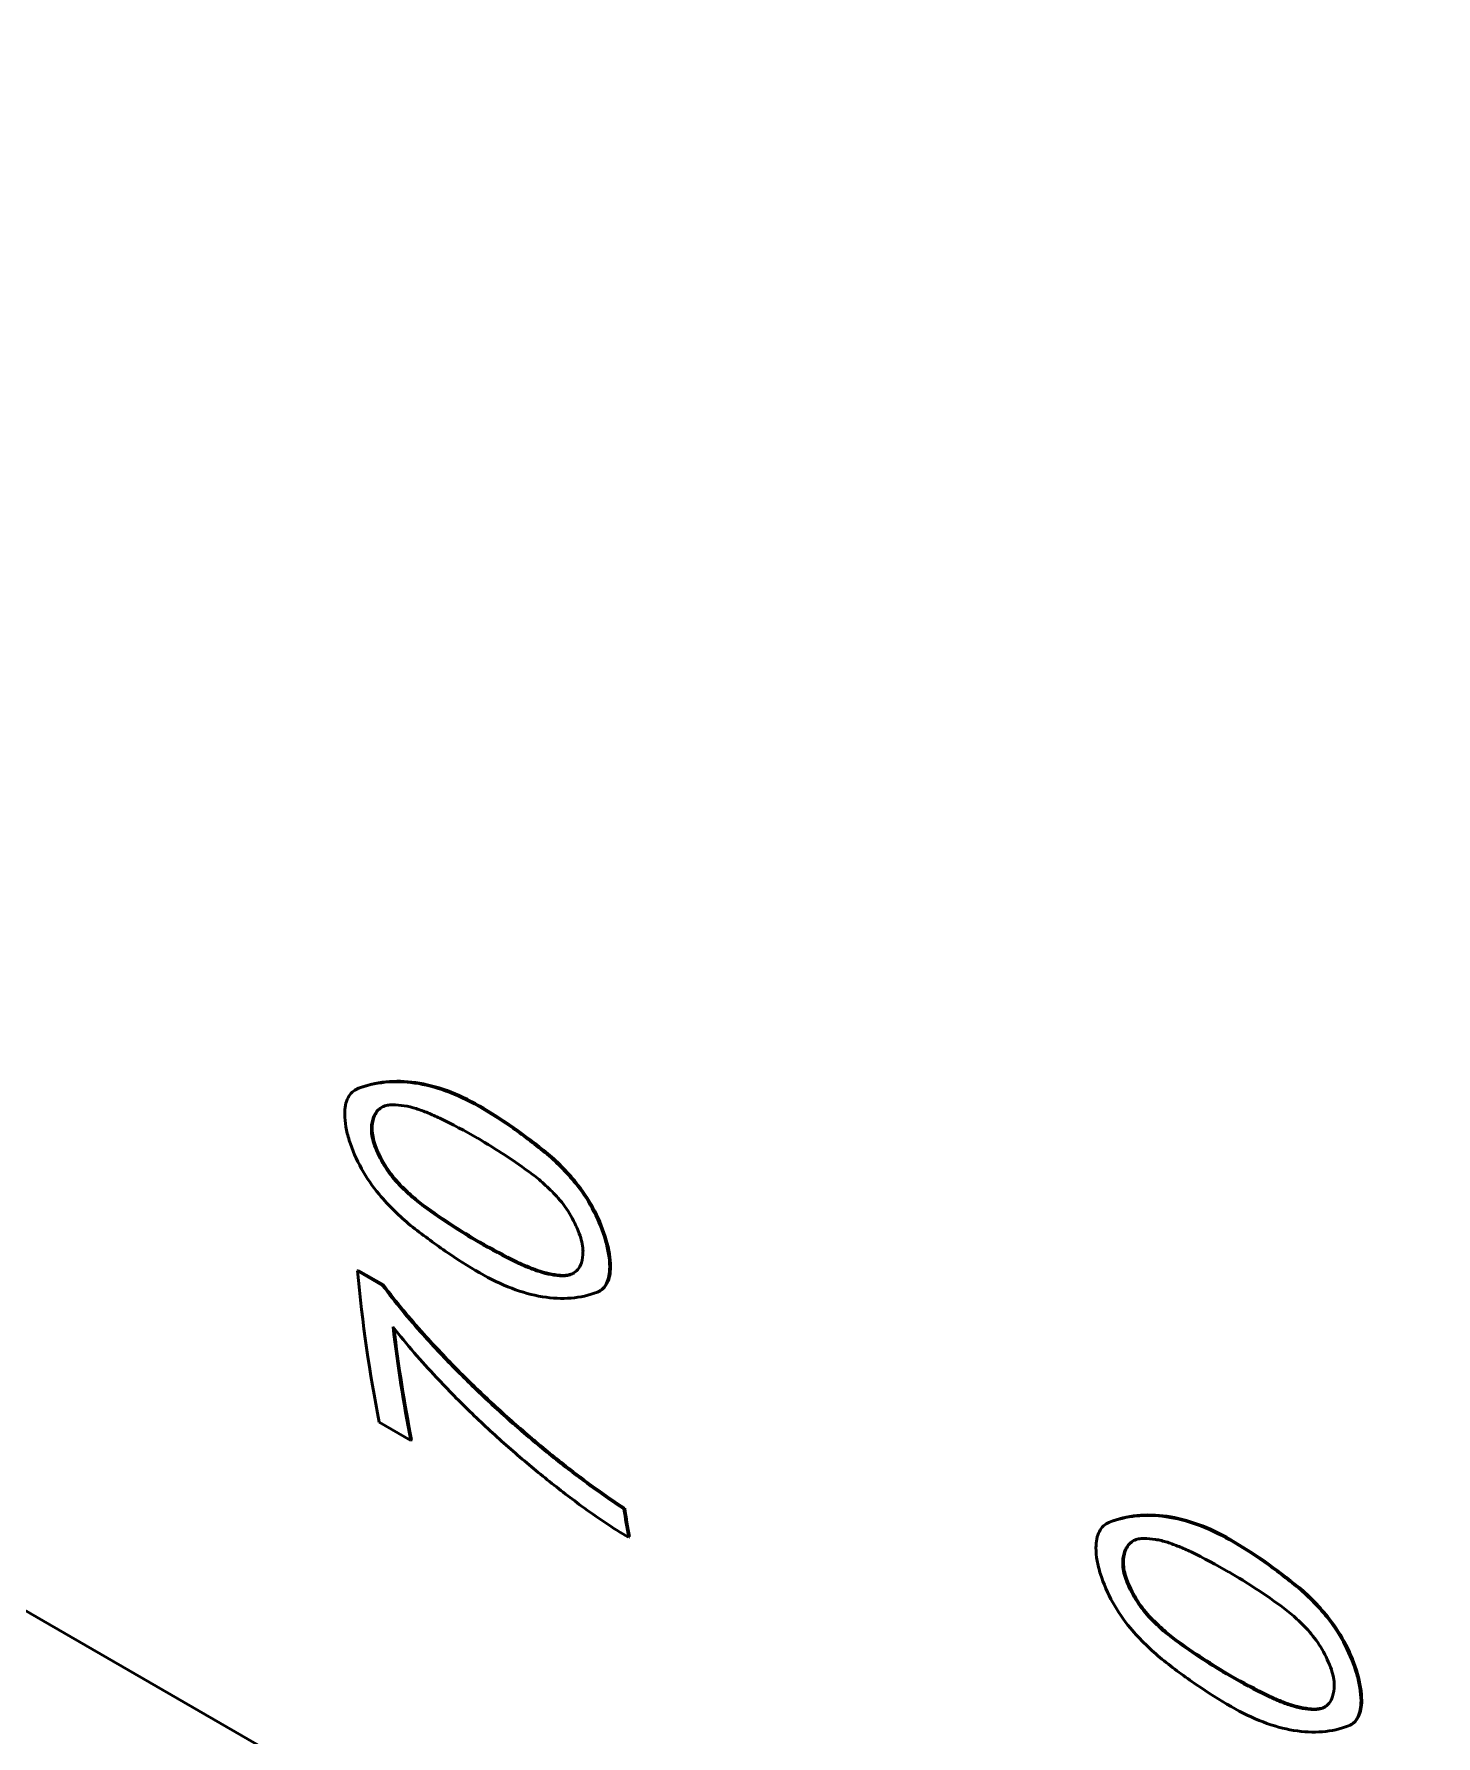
# Model space of a CAD drawing. Header units: millimetres. Extents: x -1259 to 2100, y -2965 to 1485.
# Drawn here: x 1583.74 to 1596.88, y 480.94 to 496.89 of the extents above; entities that cross this region are included whole.
import ezdxf

# ---------------------------------------------------------------- set-up
doc = ezdxf.new("R2010")
doc.units = ezdxf.units.MM
doc.header["$LTSCALE"] = 5
doc.layers.add('Visible (ISO)', color=7, linetype='Continuous', lineweight=50)
doc.layers.add('Visible Narrow (ISO)', color=7, linetype='Continuous', lineweight=35)

msp = doc.modelspace()

# ---------------------------------------------------------------- linework, layer by layer
at = {"layer": 'Visible (ISO)'}
for p, q in [((1541.025, 506.727), (1605.266, 469.638)), ((1586.754, 486.995), (1586.761, 486.999)), ((1586.778, 485.302), (1586.771, 485.298)), ((1586.771, 485.298), (1587.008, 485.161)), ((1586.778, 485.302), (1587.015, 485.166)), ((1587.015, 485.166), (1587.008, 485.161)), ((1589.051, 485.114), (1589.044, 485.109)), ((1587.273, 483.708), (1586.977, 483.879)), ((1587.28, 483.713), (1587.273, 483.708)), ((1589.276, 483.072), (1589.269, 483.066)), ((1593.795, 482.93), (1593.802, 482.934)), ((1589.32, 482.805), (1589.313, 482.8)), ((1596.092, 481.048), (1596.085, 481.044))]:
    msp.add_line(p, q, dxfattribs=at)
for centre, major_axis, ratio, start_param, end_param in [((1587.126, 486.52), (0.114, -0.311), 0.588622, 3.761517, 4.16783), ((1587.806, 481.193), (-3.143, 5.672), 0.588924, 5.508165, 5.58568), ((1587.733, 490.535), (3.286, -5.273), 0.554016, 5.478823, 5.559061), ((1587.74, 490.542), (3.287, -5.276), 0.554016, 5.478822, 5.55902), ((1588.688, 485.583), (0.103, -0.302), 0.558749, 0.631165, 1.032849), ((1600.387, 494.798), (9.68, 16.766), 0.57735, 2.460078, 2.558542), ((1600.683, 494.627), (-9.68, -16.766), 0.57735, 5.625642, 5.700135), ((1600.683, 494.627), (-9.675, -16.758), 0.57735, 5.626769, 5.700135), ((1602.78, 493.417), (-9.68, -16.766), 0.57735, 5.659811, 5.678566), ((1602.78, 493.417), (-9.675, -16.758), 0.57735, 5.659811, 5.678566), ((1594.167, 482.455), (0.114, -0.311), 0.588622, 3.761517, 4.16783), ((1594.848, 477.127), (-3.143, 5.672), 0.588924, 5.508165, 5.58568), ((1594.774, 486.47), (3.286, -5.273), 0.554016, 5.478823, 5.559061), ((1594.781, 486.477), (3.287, -5.276), 0.554016, 5.478822, 5.55902), ((1595.729, 481.518), (0.103, -0.302), 0.558749, 0.631165, 1.032849)]:
    msp.add_ellipse(centre, major_axis=major_axis, ratio=ratio, start_param=start_param, end_param=end_param, dxfattribs=at)
for points, knots in [([(1586.774, 487.005), (1586.854, 487.036), (1586.939, 487.056), (1587.119, 487.074), (1587.213, 487.072), (1587.406, 487.044), (1587.504, 487.019), (1587.704, 486.947), (1587.806, 486.899), (1587.906, 486.841)], [0, 0, 0, 0, 0.043807, 0.043807, 0.0870851, 0.0870851, 0.1299533, 0.1299533, 0.172765, 0.172765, 0.172765, 0.172765]), ([(1586.653, 486.766), (1586.652, 486.796), (1586.655, 486.824), (1586.665, 486.875), (1586.673, 486.899), (1586.694, 486.94), (1586.707, 486.957), (1586.737, 486.986), (1586.755, 486.997), (1586.774, 487.005)], [0, 0, 0, 0, 0.01087225, 0.01087225, 0.02166283, 0.02166283, 0.03231179, 0.03231179, 0.04278236, 0.04278236, 0.04278236, 0.04278236]), ([(1586.695, 486.521), (1586.681, 486.563), (1586.671, 486.605), (1586.657, 486.688), (1586.653, 486.728), (1586.653, 486.766)], [0, 0, 0, 0, 0.014091, 0.014091, 0.02827231, 0.02827231, 0.02827231, 0.02827231]), ([(1586.92, 486.73), (1586.914, 486.714), (1586.91, 486.696), (1586.904, 486.659), (1586.903, 486.64), (1586.903, 486.619)], [0, 0, 0, 0, 0.00749917, 0.00749917, 0.01503178, 0.01503178, 0.01503178, 0.01503178]), ([(1587.006, 486.834), (1586.986, 486.825), (1586.969, 486.811), (1586.94, 486.776), (1586.928, 486.754), (1586.92, 486.73)], [0, 0, 0, 0, 0.01121573, 0.01121573, 0.02263574, 0.02263574, 0.02263574, 0.02263574]), ([(1587.102, 486.855), (1587.085, 486.855), (1587.068, 486.853), (1587.036, 486.846), (1587.02, 486.841), (1587.006, 486.834)], [0, 0, 0, 0, 0.00814539, 0.00814539, 0.01637582, 0.01637582, 0.01637582, 0.01637582]), ([(1587.321, 486.818), (1587.283, 486.83), (1587.246, 486.839), (1587.173, 486.851), (1587.137, 486.854), (1587.102, 486.855)], [0, 0, 0, 0, 0.01633595, 0.01633595, 0.03276173, 0.03276173, 0.03276173, 0.03276173]), ([(1587.543, 486.729), (1587.506, 486.747), (1587.469, 486.763), (1587.395, 486.793), (1587.358, 486.806), (1587.321, 486.818)], [0, 0, 0, 0, 0.01585173, 0.01585173, 0.03170337, 0.03170337, 0.03170337, 0.03170337]), ([(1587.906, 486.841), (1588.015, 486.778), (1588.123, 486.709), (1588.337, 486.559), (1588.444, 486.478), (1588.549, 486.391)], [0, 0, 0, 0, 0.04591624, 0.04591624, 0.09190288, 0.09190288, 0.09190288, 0.09190288]), ([(1586.903, 486.619), (1586.903, 486.597), (1586.906, 486.573), (1586.916, 486.524), (1586.923, 486.499), (1586.932, 486.474)], [0, 0, 0, 0, 0.00835341, 0.00835341, 0.01663391, 0.01663391, 0.01663391, 0.01663391]), ([(1586.91, 486.624), (1586.911, 486.601), (1586.913, 486.577), (1586.923, 486.528), (1586.93, 486.503), (1586.939, 486.478)], [0, 0, 0, 0, 0.00834912, 0.00834912, 0.01662582, 0.01662582, 0.01662582, 0.01662582]), ([(1586.974, 486.016), (1586.913, 486.089), (1586.858, 486.169), (1586.763, 486.341), (1586.724, 486.431), (1586.695, 486.521)], [0, 0, 0, 0, 0.02907119, 0.02907119, 0.05883924, 0.05883924, 0.05883924, 0.05883924]), ([(1588.412, 486.202), (1588.327, 486.265), (1588.242, 486.324), (1588.071, 486.437), (1587.985, 486.49), (1587.899, 486.54)], [0, 0, 0, 0, 0.0364797, 0.0364797, 0.07295946, 0.07295946, 0.07295946, 0.07295946]), ([(1588.556, 486.395), (1588.606, 486.353), (1588.656, 486.307), (1588.751, 486.208), (1588.797, 486.155), (1588.842, 486.099)], [0, 0, 0, 0, 0.02186979, 0.02186979, 0.0439123, 0.0439123, 0.0439123, 0.0439123]), ([(1588.549, 486.391), (1588.599, 486.349), (1588.649, 486.304), (1588.744, 486.205), (1588.79, 486.151), (1588.835, 486.095)], [0, 0, 0, 0, 0.02187074, 0.02187074, 0.0439155, 0.0439155, 0.0439155, 0.0439155]), ([(1587.146, 486.123), (1587.186, 486.081), (1587.227, 486.041), (1587.31, 485.966), (1587.352, 485.932), (1587.394, 485.901)], [0, 0, 0, 0, 0.0182188, 0.0182188, 0.03633571, 0.03633571, 0.03633571, 0.03633571]), ([(1587.153, 486.127), (1587.193, 486.085), (1587.234, 486.045), (1587.317, 485.971), (1587.359, 485.936), (1587.402, 485.905)], [0, 0, 0, 0, 0.01821749, 0.01821749, 0.03633384, 0.03633384, 0.03633384, 0.03633384]), ([(1588.654, 485.978), (1588.616, 486.021), (1588.576, 486.061), (1588.495, 486.136), (1588.454, 486.171), (1588.412, 486.202)], [0, 0, 0, 0, 0.0180603, 0.0180603, 0.03601367, 0.03601367, 0.03601367, 0.03601367]), ([(1588.835, 486.095), (1588.893, 486.021), (1588.945, 485.938), (1589.034, 485.764), (1589.07, 485.673), (1589.097, 485.582)], [0, 0, 0, 0, 0.02895113, 0.02895113, 0.05859624, 0.05859624, 0.05859624, 0.05859624]), ([(1588.842, 486.099), (1588.899, 486.026), (1588.952, 485.943), (1588.996, 485.856), (1589.04, 485.769), (1589.077, 485.678), (1589.104, 485.586)], [0.4878718, 0.4878718, 0.4878718, 0.4878718, 0.8170511, 0.8170511, 0.8170511, 1.1462303, 1.1462303, 1.1462303, 1.1462303]), ([(1587.27, 485.724), (1587.219, 485.765), (1587.168, 485.811), (1587.069, 485.908), (1587.021, 485.96), (1586.974, 486.016)], [0, 0, 0, 0, 0.02195878, 0.02195878, 0.04409052, 0.04409052, 0.04409052, 0.04409052]), ([(1588.858, 485.625), (1588.836, 485.689), (1588.807, 485.753), (1588.738, 485.873), (1588.698, 485.929), (1588.654, 485.978)], [0, 0, 0, 0, 0.02103243, 0.02103243, 0.04155381, 0.04155381, 0.04155381, 0.04155381]), ([(1587.394, 485.901), (1587.48, 485.839), (1587.565, 485.78), (1587.736, 485.669), (1587.821, 485.616), (1587.907, 485.567)], [0, 0, 0, 0, 0.0362469, 0.0362469, 0.07249386, 0.07249386, 0.07249386, 0.07249386]), ([(1587.402, 485.905), (1587.487, 485.843), (1587.572, 485.785), (1587.743, 485.673), (1587.828, 485.62), (1587.914, 485.571)], [0, 0, 0, 0, 0.03624663, 0.03624663, 0.07249332, 0.07249332, 0.07249332, 0.07249332]), ([(1587.92, 485.278), (1587.811, 485.34), (1587.703, 485.409), (1587.486, 485.558), (1587.378, 485.639), (1587.27, 485.724)], [0, 0, 0, 0, 0.04594796, 0.04594796, 0.09196619, 0.09196619, 0.09196619, 0.09196619]), ([(1588.886, 485.478), (1588.885, 485.501), (1588.883, 485.525), (1588.874, 485.575), (1588.867, 485.6), (1588.858, 485.625)], [0, 0, 0, 0, 0.00840975, 0.00840975, 0.01674845, 0.01674845, 0.01674845, 0.01674845]), ([(1589.097, 485.582), (1589.109, 485.539), (1589.119, 485.496), (1589.132, 485.412), (1589.136, 485.371), (1589.136, 485.333)], [0, 0, 0, 0, 0.0142434, 0.0142434, 0.02857688, 0.02857688, 0.02857688, 0.02857688]), ([(1589.021, 485.098), (1588.944, 485.068), (1588.861, 485.05), (1588.689, 485.036), (1588.599, 485.04), (1588.412, 485.071), (1588.316, 485.097), (1588.12, 485.172), (1588.02, 485.22), (1587.92, 485.278)], [0, 0, 0, 0, 0.0436851, 0.0436851, 0.0868429, 0.0868429, 0.129592, 0.129592, 0.1722832, 0.1722832, 0.1722832, 0.1722832]), ([(1588.258, 485.379), (1588.295, 485.361), (1588.332, 485.345), (1588.405, 485.315), (1588.441, 485.302), (1588.477, 485.29)], [0, 0, 0, 0, 0.01574971, 0.01574971, 0.03149932, 0.03149932, 0.03149932, 0.03149932]), ([(1588.265, 485.384), (1588.302, 485.366), (1588.339, 485.349), (1588.412, 485.32), (1588.448, 485.306), (1588.484, 485.295)], [0, 0, 0, 0, 0.0157495, 0.0157495, 0.0314989, 0.0314989, 0.0314989, 0.0314989]), ([(1588.477, 485.29), (1588.514, 485.278), (1588.551, 485.269), (1588.623, 485.256), (1588.659, 485.252), (1588.693, 485.251)], [0, 0, 0, 0, 0.01636565, 0.01636565, 0.03281947, 0.03281947, 0.03281947, 0.03281947]), ([(1588.484, 485.295), (1588.521, 485.283), (1588.558, 485.273), (1588.63, 485.26), (1588.666, 485.256), (1588.7, 485.255)], [0, 0, 0, 0, 0.01636497, 0.01636497, 0.03281748, 0.03281748, 0.03281748, 0.03281748]), ([(1588.787, 485.27), (1588.806, 485.279), (1588.823, 485.293), (1588.851, 485.328), (1588.863, 485.349), (1588.871, 485.374)], [0, 0, 0, 0, 0.01135824, 0.01135824, 0.0229261, 0.0229261, 0.0229261, 0.0229261]), ([(1589.136, 485.333), (1589.136, 485.303), (1589.134, 485.275), (1589.124, 485.224), (1589.117, 485.201), (1589.097, 485.161), (1589.084, 485.144), (1589.056, 485.116), (1589.039, 485.105), (1589.021, 485.098)], [0, 0, 0, 0, 0.01084531, 0.01084531, 0.02160922, 0.02160922, 0.03223192, 0.03223192, 0.04267677, 0.04267677, 0.04267677, 0.04267677]), ([(1589.143, 485.337), (1589.144, 485.278), (1589.134, 485.226), (1589.114, 485.185), (1589.098, 485.154), (1589.077, 485.129), (1589.051, 485.114)], [1.5707963, 1.5707963, 1.5707963, 1.5707963, 2.0280071, 2.0280071, 2.0280071, 2.3839102, 2.3839102, 2.3839102, 2.3839102]), ([(1588.693, 485.251), (1588.71, 485.251), (1588.726, 485.252), (1588.758, 485.258), (1588.773, 485.263), (1588.787, 485.27)], [0, 0, 0, 0, 0.00816866, 0.00816866, 0.016422, 0.016422, 0.016422, 0.016422]), ([(1588.7, 485.255), (1588.717, 485.255), (1588.733, 485.256), (1588.765, 485.263), (1588.78, 485.267), (1588.794, 485.274)], [0, 0, 0, 0, 0.00816759, 0.00816759, 0.01641929, 0.01641929, 0.01641929, 0.01641929]), ([(1587.105, 484.772), (1587.17, 484.69), (1587.236, 484.609), (1587.372, 484.451), (1587.441, 484.374), (1587.511, 484.3)], [-0.06290511, -0.06290511, -0.06290511, -0.06290511, -0.03145271, -0.03145271, 0, 0, 0, 0]), ([(1588.039, 484.04), (1587.927, 484.143), (1587.817, 484.25), (1587.599, 484.47), (1587.492, 484.583), (1587.387, 484.7)], [-0.09588716, -0.09588716, -0.09588716, -0.09588716, -0.04794317, -0.04794317, 0, 0, 0, 0]), ([(1587.394, 484.705), (1587.5, 484.588), (1587.607, 484.474), (1587.824, 484.254), (1587.935, 484.148), (1588.046, 484.045)], [0, 0, 0, 0, 0.04804496, 0.04804496, 0.09587349, 0.09587349, 0.09587349, 0.09587349]), ([(1588.188, 483.644), (1588.073, 483.745), (1587.959, 483.851), (1587.733, 484.069), (1587.621, 484.183), (1587.511, 484.3)], [0, 0, 0, 0, 0.04883878, 0.04883878, 0.09791039, 0.09791039, 0.09791039, 0.09791039]), ([(1588.039, 484.04), (1588.151, 483.936), (1588.264, 483.836), (1588.491, 483.644), (1588.604, 483.551), (1588.719, 483.462)], [0, 0, 0, 0, 0.04812619, 0.04812619, 0.09610997, 0.09610997, 0.09610997, 0.09610997]), ([(1588.046, 484.045), (1588.158, 483.942), (1588.271, 483.842), (1588.498, 483.649), (1588.611, 483.556), (1588.726, 483.468)], [0, 0, 0, 0, 0.04812166, 0.04812166, 0.09610249, 0.09610249, 0.09610249, 0.09610249]), ([(1588.873, 483.093), (1588.758, 483.177), (1588.644, 483.265), (1588.416, 483.449), (1588.302, 483.545), (1588.188, 483.644)], [0, 0, 0, 0, 0.04784045, 0.04784045, 0.09580959, 0.09580959, 0.09580959, 0.09580959]), ([(1588.719, 483.462), (1588.81, 483.391), (1588.902, 483.322), (1589.086, 483.19), (1589.178, 483.127), (1589.269, 483.066)], [0, 0, 0, 0, 0.03850254, 0.03850254, 0.07695269, 0.07695269, 0.07695269, 0.07695269]), ([(1588.726, 483.468), (1588.817, 483.396), (1588.909, 483.328), (1589.093, 483.196), (1589.185, 483.132), (1589.276, 483.072)], [0, 0, 0, 0, 0.03850145, 0.03850145, 0.07695097, 0.07695097, 0.07695097, 0.07695097]), ([(1589.313, 482.8), (1589.24, 482.843), (1589.167, 482.889), (1589.02, 482.987), (1588.947, 483.039), (1588.873, 483.093)], [0, 0, 0, 0, 0.03076945, 0.03076945, 0.06153877, 0.06153877, 0.06153877, 0.06153877]), ([(1593.694, 482.701), (1593.694, 482.731), (1593.696, 482.758), (1593.707, 482.81), (1593.715, 482.833), (1593.736, 482.874), (1593.749, 482.892), (1593.779, 482.921), (1593.796, 482.932), (1593.815, 482.939)], [0, 0, 0, 0, 0.01087225, 0.01087225, 0.02166283, 0.02166283, 0.03231179, 0.03231179, 0.04278236, 0.04278236, 0.04278236, 0.04278236]), ([(1593.815, 482.939), (1593.895, 482.97), (1593.981, 482.991), (1594.161, 483.009), (1594.254, 483.007), (1594.447, 482.979), (1594.546, 482.954), (1594.746, 482.881), (1594.847, 482.834), (1594.948, 482.775)], [0, 0, 0, 0, 0.043807, 0.043807, 0.0870851, 0.0870851, 0.1299533, 0.1299533, 0.172765, 0.172765, 0.172765, 0.172765]), ([(1594.047, 482.769), (1594.028, 482.759), (1594.011, 482.745), (1593.982, 482.71), (1593.97, 482.689), (1593.961, 482.664)], [0, 0, 0, 0, 0.01121573, 0.01121573, 0.02263574, 0.02263574, 0.02263574, 0.02263574]), ([(1594.143, 482.789), (1594.126, 482.79), (1594.109, 482.788), (1594.077, 482.781), (1594.062, 482.776), (1594.047, 482.769)], [0, 0, 0, 0, 0.00814539, 0.00814539, 0.01637582, 0.01637582, 0.01637582, 0.01637582]), ([(1594.363, 482.753), (1594.325, 482.765), (1594.288, 482.774), (1594.214, 482.786), (1594.178, 482.789), (1594.143, 482.789)], [0, 0, 0, 0, 0.01633595, 0.01633595, 0.03276173, 0.03276173, 0.03276173, 0.03276173]), ([(1594.585, 482.663), (1594.547, 482.682), (1594.51, 482.698), (1594.436, 482.728), (1594.399, 482.741), (1594.363, 482.753)], [0, 0, 0, 0, 0.01585173, 0.01585173, 0.03170337, 0.03170337, 0.03170337, 0.03170337]), ([(1594.948, 482.775), (1595.056, 482.713), (1595.164, 482.644), (1595.379, 482.494), (1595.485, 482.412), (1595.591, 482.325)], [0, 0, 0, 0, 0.04591624, 0.04591624, 0.09190288, 0.09190288, 0.09190288, 0.09190288]), ([(1593.736, 482.455), (1593.723, 482.498), (1593.712, 482.54), (1593.698, 482.622), (1593.694, 482.663), (1593.694, 482.701)], [0, 0, 0, 0, 0.014091, 0.014091, 0.02827231, 0.02827231, 0.02827231, 0.02827231]), ([(1593.961, 482.664), (1593.956, 482.648), (1593.951, 482.631), (1593.946, 482.594), (1593.945, 482.574), (1593.945, 482.554)], [0, 0, 0, 0, 0.00749917, 0.00749917, 0.01503178, 0.01503178, 0.01503178, 0.01503178]), ([(1594.016, 481.95), (1593.955, 482.023), (1593.899, 482.104), (1593.804, 482.275), (1593.765, 482.366), (1593.736, 482.455)], [0, 0, 0, 0, 0.02907119, 0.02907119, 0.05883924, 0.05883924, 0.05883924, 0.05883924]), ([(1593.945, 482.554), (1593.945, 482.531), (1593.947, 482.507), (1593.957, 482.458), (1593.964, 482.433), (1593.973, 482.408)], [0, 0, 0, 0, 0.00835341, 0.00835341, 0.01663391, 0.01663391, 0.01663391, 0.01663391]), ([(1593.952, 482.558), (1593.952, 482.536), (1593.955, 482.512), (1593.964, 482.463), (1593.971, 482.438), (1593.98, 482.413)], [0, 0, 0, 0, 0.00834912, 0.00834912, 0.01662582, 0.01662582, 0.01662582, 0.01662582]), ([(1595.454, 482.136), (1595.369, 482.199), (1595.283, 482.259), (1595.112, 482.372), (1595.026, 482.425), (1594.94, 482.475)], [0, 0, 0, 0, 0.0364797, 0.0364797, 0.07295946, 0.07295946, 0.07295946, 0.07295946]), ([(1595.591, 482.325), (1595.641, 482.284), (1595.69, 482.238), (1595.785, 482.139), (1595.832, 482.086), (1595.876, 482.03)], [0, 0, 0, 0, 0.02187074, 0.02187074, 0.0439155, 0.0439155, 0.0439155, 0.0439155]), ([(1595.598, 482.329), (1595.648, 482.288), (1595.697, 482.242), (1595.793, 482.143), (1595.839, 482.09), (1595.883, 482.033)], [0, 0, 0, 0, 0.02186979, 0.02186979, 0.0439123, 0.0439123, 0.0439123, 0.0439123]), ([(1595.696, 481.913), (1595.657, 481.956), (1595.618, 481.996), (1595.537, 482.071), (1595.495, 482.105), (1595.454, 482.136)], [0, 0, 0, 0, 0.0180603, 0.0180603, 0.03601367, 0.03601367, 0.03601367, 0.03601367]), ([(1594.312, 481.659), (1594.26, 481.7), (1594.21, 481.745), (1594.111, 481.843), (1594.062, 481.895), (1594.016, 481.95)], [0, 0, 0, 0, 0.02195878, 0.02195878, 0.04409052, 0.04409052, 0.04409052, 0.04409052]), ([(1594.187, 482.058), (1594.227, 482.015), (1594.268, 481.975), (1594.351, 481.901), (1594.393, 481.867), (1594.436, 481.836)], [0, 0, 0, 0, 0.0182188, 0.0182188, 0.03633571, 0.03633571, 0.03633571, 0.03633571]), ([(1594.194, 482.062), (1594.234, 482.02), (1594.275, 481.98), (1594.358, 481.905), (1594.4, 481.871), (1594.443, 481.84)], [0, 0, 0, 0, 0.01821749, 0.01821749, 0.03633384, 0.03633384, 0.03633384, 0.03633384]), ([(1595.876, 482.03), (1595.934, 481.956), (1595.986, 481.873), (1596.075, 481.699), (1596.111, 481.607), (1596.138, 481.517)], [0, 0, 0, 0, 0.02895113, 0.02895113, 0.05859624, 0.05859624, 0.05859624, 0.05859624]), ([(1595.883, 482.033), (1595.941, 481.96), (1595.993, 481.878), (1596.037, 481.791), (1596.082, 481.704), (1596.118, 481.612), (1596.145, 481.521)], [0.4878718, 0.4878718, 0.4878718, 0.4878718, 0.8170511, 0.8170511, 0.8170511, 1.1462303, 1.1462303, 1.1462303, 1.1462303]), ([(1594.436, 481.836), (1594.521, 481.774), (1594.606, 481.715), (1594.777, 481.603), (1594.863, 481.551), (1594.948, 481.501)], [0, 0, 0, 0, 0.0362469, 0.0362469, 0.07249386, 0.07249386, 0.07249386, 0.07249386]), ([(1594.443, 481.84), (1594.528, 481.778), (1594.613, 481.719), (1594.784, 481.608), (1594.87, 481.555), (1594.955, 481.506)], [0, 0, 0, 0, 0.03624663, 0.03624663, 0.07249332, 0.07249332, 0.07249332, 0.07249332]), ([(1595.9, 481.56), (1595.877, 481.624), (1595.848, 481.688), (1595.779, 481.808), (1595.739, 481.864), (1595.696, 481.913)], [0, 0, 0, 0, 0.02103243, 0.02103243, 0.04155381, 0.04155381, 0.04155381, 0.04155381]), ([(1594.961, 481.213), (1594.853, 481.275), (1594.744, 481.344), (1594.527, 481.493), (1594.419, 481.573), (1594.312, 481.659)], [0, 0, 0, 0, 0.04594796, 0.04594796, 0.09196619, 0.09196619, 0.09196619, 0.09196619]), ([(1595.927, 481.413), (1595.927, 481.436), (1595.924, 481.46), (1595.915, 481.509), (1595.908, 481.535), (1595.9, 481.56)], [0, 0, 0, 0, 0.00840975, 0.00840975, 0.01674845, 0.01674845, 0.01674845, 0.01674845]), ([(1596.138, 481.517), (1596.151, 481.474), (1596.16, 481.431), (1596.174, 481.347), (1596.177, 481.306), (1596.178, 481.267)], [0, 0, 0, 0, 0.0142434, 0.0142434, 0.02857688, 0.02857688, 0.02857688, 0.02857688]), ([(1595.3, 481.314), (1595.337, 481.296), (1595.373, 481.279), (1595.446, 481.25), (1595.483, 481.237), (1595.519, 481.225)], [0, 0, 0, 0, 0.01574971, 0.01574971, 0.03149932, 0.03149932, 0.03149932, 0.03149932]), ([(1595.307, 481.318), (1595.344, 481.3), (1595.38, 481.284), (1595.453, 481.254), (1595.49, 481.241), (1595.526, 481.229)], [0, 0, 0, 0, 0.0157495, 0.0157495, 0.0314989, 0.0314989, 0.0314989, 0.0314989]), ([(1595.828, 481.204), (1595.847, 481.214), (1595.864, 481.227), (1595.893, 481.262), (1595.904, 481.284), (1595.912, 481.308)], [0, 0, 0, 0, 0.01135824, 0.01135824, 0.0229261, 0.0229261, 0.0229261, 0.0229261]), ([(1596.062, 481.033), (1595.985, 481.003), (1595.903, 480.985), (1595.73, 480.971), (1595.64, 480.975), (1595.454, 481.006), (1595.358, 481.032), (1595.162, 481.107), (1595.062, 481.154), (1594.961, 481.213)], [0, 0, 0, 0, 0.0436851, 0.0436851, 0.0868429, 0.0868429, 0.129592, 0.129592, 0.1722832, 0.1722832, 0.1722832, 0.1722832]), ([(1595.519, 481.225), (1595.556, 481.213), (1595.593, 481.203), (1595.665, 481.19), (1595.7, 481.187), (1595.734, 481.186)], [0, 0, 0, 0, 0.01636565, 0.01636565, 0.03281947, 0.03281947, 0.03281947, 0.03281947]), ([(1595.526, 481.229), (1595.563, 481.217), (1595.6, 481.208), (1595.672, 481.195), (1595.707, 481.191), (1595.741, 481.19)], [0, 0, 0, 0, 0.01636497, 0.01636497, 0.03281748, 0.03281748, 0.03281748, 0.03281748]), ([(1595.734, 481.186), (1595.751, 481.185), (1595.768, 481.187), (1595.799, 481.193), (1595.814, 481.198), (1595.828, 481.204)], [0, 0, 0, 0, 0.00816866, 0.00816866, 0.016422, 0.016422, 0.016422, 0.016422]), ([(1595.741, 481.19), (1595.758, 481.19), (1595.775, 481.191), (1595.806, 481.197), (1595.821, 481.202), (1595.835, 481.209)], [0, 0, 0, 0, 0.00816759, 0.00816759, 0.01641929, 0.01641929, 0.01641929, 0.01641929]), ([(1596.178, 481.267), (1596.178, 481.238), (1596.175, 481.21), (1596.166, 481.159), (1596.158, 481.136), (1596.138, 481.095), (1596.126, 481.078), (1596.097, 481.05), (1596.08, 481.04), (1596.062, 481.033)], [0, 0, 0, 0, 0.01084531, 0.01084531, 0.02160922, 0.02160922, 0.03223192, 0.03223192, 0.04267677, 0.04267677, 0.04267677, 0.04267677]), ([(1596.185, 481.271), (1596.185, 481.213), (1596.175, 481.16), (1596.155, 481.12), (1596.14, 481.088), (1596.118, 481.064), (1596.092, 481.048)], [1.5707963, 1.5707963, 1.5707963, 1.5707963, 2.0280071, 2.0280071, 2.0280071, 2.3839103, 2.3839103, 2.3839103, 2.3839103])]:
    msp.add_open_spline(points, degree=3, knots=knots, dxfattribs=at)
for points in [[(1586.781, 487.009), (1586.942, 487.071), (1587.307, 487.108), (1587.712, 486.961), (1587.914, 486.845)], [(1586.761, 486.999), (1586.767, 487.003), (1586.774, 487.006), (1586.781, 487.009)], [(1587.001, 486.832), (1586.968, 486.812), (1586.942, 486.778), (1586.927, 486.734)], [(1587.914, 486.845), (1588.13, 486.72), (1588.345, 486.569), (1588.556, 486.395)], [(1586.932, 486.474), (1586.98, 486.344), (1587.057, 486.218), (1587.146, 486.123)], [(1586.939, 486.478), (1586.987, 486.348), (1587.064, 486.223), (1587.153, 486.127)], [(1589.104, 485.586), (1589.129, 485.5), (1589.143, 485.414), (1589.143, 485.337)], [(1588.794, 485.274), (1588.797, 485.275), (1588.8, 485.277), (1588.803, 485.279)], [(1587.008, 485.161), (1587.129, 484.999), (1587.256, 484.845), (1587.387, 484.7)], [(1587.015, 485.166), (1587.136, 485.004), (1587.263, 484.85), (1587.394, 484.705)], [(1593.802, 482.934), (1593.809, 482.937), (1593.815, 482.941), (1593.822, 482.943)], [(1593.822, 482.943), (1593.983, 483.006), (1594.348, 483.043), (1594.754, 482.895), (1594.955, 482.779)], [(1594.043, 482.766), (1594.01, 482.746), (1593.984, 482.713), (1593.968, 482.669)], [(1594.955, 482.779), (1595.171, 482.654), (1595.387, 482.503), (1595.598, 482.329)], [(1593.973, 482.408), (1594.021, 482.279), (1594.098, 482.153), (1594.187, 482.058)], [(1593.98, 482.413), (1594.028, 482.283), (1594.105, 482.157), (1594.194, 482.062)], [(1596.145, 481.521), (1596.17, 481.435), (1596.184, 481.349), (1596.185, 481.271)], [(1595.835, 481.209), (1595.838, 481.21), (1595.841, 481.212), (1595.844, 481.213)]]:
    msp.add_open_spline(points, degree=3, dxfattribs=at)
at = {"layer": 'Visible Narrow (ISO)'}
for p, q in [((1586.781, 487.009), (1586.774, 487.005)), ((1586.927, 486.734), (1586.92, 486.73)), ((1587.914, 486.845), (1587.906, 486.841)), ((1586.91, 486.624), (1586.903, 486.619)), ((1586.939, 486.478), (1586.932, 486.474)), ((1588.556, 486.395), (1588.549, 486.391)), ((1587.153, 486.127), (1587.146, 486.123)), ((1588.842, 486.099), (1588.835, 486.095)), ((1587.402, 485.905), (1587.394, 485.901)), ((1587.914, 485.571), (1587.907, 485.567)), ((1589.104, 485.586), (1589.097, 485.582)), ((1588.265, 485.384), (1588.258, 485.379)), ((1588.484, 485.295), (1588.477, 485.29)), ((1589.143, 485.337), (1589.136, 485.333)), ((1588.7, 485.255), (1588.693, 485.251)), ((1588.794, 485.274), (1588.787, 485.27)), ((1587.394, 484.705), (1587.387, 484.7)), ((1588.046, 484.045), (1588.039, 484.04)), ((1588.726, 483.468), (1588.719, 483.462)), ((1593.822, 482.943), (1593.815, 482.939)), ((1594.955, 482.779), (1594.948, 482.775)), ((1593.968, 482.669), (1593.961, 482.664)), ((1593.952, 482.558), (1593.945, 482.554)), ((1593.98, 482.413), (1593.973, 482.408)), ((1595.598, 482.329), (1595.591, 482.325)), ((1594.194, 482.062), (1594.187, 482.058)), ((1595.883, 482.033), (1595.876, 482.03)), ((1594.443, 481.84), (1594.436, 481.836)), ((1594.955, 481.506), (1594.948, 481.501)), ((1596.145, 481.521), (1596.138, 481.517)), ((1595.307, 481.318), (1595.3, 481.314)), ((1595.526, 481.229), (1595.519, 481.225)), ((1595.741, 481.19), (1595.734, 481.186)), ((1595.835, 481.209), (1595.828, 481.204)), ((1596.185, 481.271), (1596.178, 481.267))]:
    msp.add_line(p, q, dxfattribs=at)

doc.saveas('drawing.dxf')
